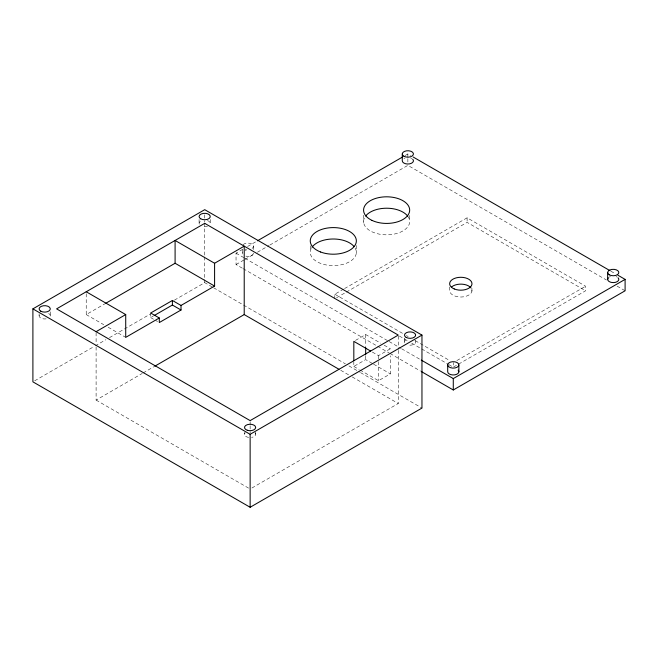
<?xml version="1.0" encoding="UTF-8"?>
<svg xmlns="http://www.w3.org/2000/svg" width="658" height="658" viewBox="0 0 658 658"><rect width="100%" height="100%" fill="white"/><g stroke="black" fill="none" stroke-linecap="round" stroke-linejoin="round"><path stroke-width="0.49" stroke-dasharray="3.29 2.47" d="M86.223 293.748L86.223 314.573L104.885 303.799M242.276 268.16L236.041 264.557L236.041 253.157L242.276 249.563M247.614 246.479L256.521 241.338M405.188 155.502L407.861 153.964L410.534 155.502M34.677 380.817L94.324 346.379M95.221 345.861L105.897 339.692M109.458 337.644L150.411 313.998M174.452 300.122L204.72 282.644L212.731 287.275M236.041 264.557L244.052 259.935M244.949 259.416L253.848 254.284M257.41 252.228L268.982 245.541M269.87 245.031L407.861 165.364L606.405 279.987M150.674 313.011L150.674 317.575L153.281 316.07M96.101 346.988L96.101 400.089L142.218 373.456M143.107 372.946L153.75 366.802M334.79 298.765L334.79 294.208L343.665 289.076M344.553 288.566L467.106 217.814L585.604 286.222L585.604 290.787L453.28 367.18L453.28 362.616M336.567 297.737L345.442 292.613M346.33 292.103L467.106 222.371L585.604 290.787M355.517 340.392L365.675 334.527L380.661 343.18M353.823 361.431L353.823 366.448L365.675 359.605L372.724 363.685M372.338 352.055L378.506 355.616L390.359 348.773L390.359 350.78M359.992 370.01L378.506 380.702L390.359 373.859L390.359 355.797M456.833 360.568L585.604 286.222M251.915 487.997L398.263 403.51L398.263 350.41M610.854 271.162L615.304 273.728M617.089 286.156L625.1 290.787M334.79 294.208L402.877 333.516M406.414 335.555L408.182 336.583M415.256 340.663L449.743 360.576M399.34 336.032L408.182 341.14M411.719 343.18L447.975 364.113M448.863 364.622L452.4 366.671M236.041 253.157L244.052 257.78M244.949 258.298L388.286 341.058M389.182 341.568L400.755 348.255M401.643 348.765L420.339 359.564M384.19 345.211L390.359 348.773M243.164 268.67L376.713 345.779M377.602 346.289L389.182 352.976M390.071 353.486L420.339 370.964M373.604 364.187L390.359 373.859M353.823 366.448L359.112 369.5M213.62 287.785L345.392 363.858M348.954 365.914L359.638 372.083M360.526 372.601L421.959 408.067M340.712 370.281L348.682 374.887M352.219 376.927L398.263 403.51M150.674 317.575L157.566 321.556M86.223 314.573L103.775 324.707M108.167 327.24L125.719 337.373M96.101 400.089L249.259 488.507M471.926 288.294L471.926 291.231M467.106 217.814L467.106 222.371M449.702 286.987L449.702 289.915A11.17 6.448 0 0 0 461.143 297.021A11.17 6.448 0 0 0 471.844 289.545M409.564 215.462L409.564 220.216M407.861 153.964L407.861 157.764M407.861 158.71L407.861 162.51M404.481 338.048L404.481 341.963M398.263 336.115L398.263 349.39M378.506 355.616L378.506 360.633M378.506 361.637L378.506 380.702M365.675 334.527L365.675 346.56M365.675 355.591L365.675 359.605M363.701 215.215L363.701 222.815M356.307 245.5L356.307 253.1M310.305 245.804L310.305 251.504M255.682 432.364L255.682 434.321M253.478 246.314L253.478 250.229M250.139 421.63L250.139 424.69M250.139 425.718L250.139 432.865M244.513 432.364L244.513 434.321M242.309 249.25L242.309 253.157M210.256 219.468L210.256 223.383M204.72 214.812L204.72 222.001M204.72 223.029L204.72 255.921M204.72 256.949L204.72 278.531M204.72 279.56L204.72 282.644M199.086 219.468L199.086 223.383M96.101 332.693L96.101 342.908M50.288 311.826L50.288 315.733M39.118 313.784L39.118 315.733M408.199 216.836A23.038 13.3 0 0 1 385.868 234.816A23.038 13.3 0 0 1 365.642 216.021M253.478 253.157A5.585 3.224 0 0 1 245.097 255.954M242.498 253.996A5.585 3.224 0 0 1 242.498 252.327M245.097 250.361A5.585 3.224 0 0 1 246.446 250.04M243.057 244.702A5.585 3.224 0 0 1 251.29 243.756A5.585 3.224 0 0 1 251.841 248.601M246.446 249.431A5.585 3.224 0 0 1 245.097 249.111M355.09 247.959A23.038 13.3 0 0 1 333.425 265.602A23.038 13.3 0 0 1 311.448 248.091M609.3 277.1A5.585 3.224 0 0 1 610.46 276.59M616.044 276.59A5.585 3.224 0 0 1 617.204 277.1M403.913 158.52A5.585 3.224 0 0 1 405.065 158.01M410.65 158.01A5.585 3.224 0 0 1 411.809 158.52M48.651 313.455A5.585 3.224 0 0 1 49.539 317.345M46.15 318.85A5.585 3.224 0 0 1 40.27 317.699A5.585 3.224 0 0 1 39.867 314.121M254.934 432.701A5.585 3.224 0 0 1 251.545 437.43M248.65 437.43A5.585 3.224 0 0 1 245.261 432.701M207.467 226.171A5.585 3.224 0 0 1 203.223 226.492M199.275 224.214A5.585 3.224 0 0 1 201.883 220.586M207.467 220.586A5.585 3.224 0 0 1 210.067 224.214M414.902 340.351A5.585 3.224 0 0 1 414.499 343.92A5.585 3.224 0 0 1 408.618 345.072M404.67 342.793A5.585 3.224 0 0 1 407.269 339.166"/><path stroke-width="0.99" d="M32.9 308.865L204.72 209.672L421.959 335.095L421.959 408.067L250.139 507.269L32.9 381.846L32.9 308.865L250.139 434.288L421.959 335.095M105.773 303.28L175.094 263.258L214.59 286.065L214.59 263.258L175.094 240.458L175.094 263.258M96.101 331.673L125.719 314.573L125.719 337.373L159.294 317.987L159.294 322.552L181.016 310.008L181.016 305.452L214.59 286.065M214.59 263.258L244.217 246.158L244.217 314.573L338.944 369.261M257.41 240.82L402.515 157.04M181.016 305.452L172.396 300.467L150.674 313.011L159.294 317.987M154.153 315.569L172.396 305.032L181.016 310.008M154.638 366.292L244.217 314.573M421.227 360.074L453.28 378.58L625.1 279.379L625.1 290.787L453.28 389.98L421.227 371.474M413.199 157.04L609.966 270.644M617.977 275.266L625.1 279.379M370.577 351.035L353.823 341.362L353.823 360.428M86.223 291.765L125.719 314.573M607.663 272.544L607.663 279.379M458.865 364.894A5.585 3.224 0 0 1 450.491 367.69A5.585 3.224 0 0 1 450.491 362.106A5.585 3.224 0 0 1 458.865 364.894L458.865 371.737M453.28 378.58L453.28 389.98M447.695 364.894L447.695 371.737A5.585 3.224 0 0 0 454.727 374.854A5.585 3.224 0 0 0 458.116 370.125M402.277 153.956L402.277 160.799A5.585 3.224 0 0 0 409.309 163.916A5.585 3.224 0 0 0 412.698 159.187M365.675 347.564L365.675 354.588M250.139 434.288L250.139 507.269M172.396 300.467L172.396 305.032M618.084 277.766A5.585 3.224 0 0 1 613.248 282.611A5.585 3.224 0 0 1 608.411 277.766M365.642 216.021A23.038 13.3 0 0 1 386.789 208.216A23.038 13.3 0 0 1 407.746 216.194M311.974 247.276A23.038 13.3 0 0 1 332.43 239.01A23.038 13.3 0 0 1 353.922 246.355M451.758 286.798A11.17 6.448 0 0 1 471.005 287.933M204.72 223.35L56.596 308.865L250.139 420.61L398.263 335.095L204.72 223.35M372.009 220.397A23.038 13.3 0 0 0 409.366 212.287A23.038 13.3 0 0 0 378.514 197.663A23.038 13.3 0 0 0 372.009 220.397M403.913 156.242A5.585 3.224 0 0 0 413.257 154.794A5.585 3.224 0 0 0 406.414 150.847A5.585 3.224 0 0 0 403.913 156.242M609.3 274.822A5.585 3.224 0 0 0 618.643 273.374A5.585 3.224 0 0 0 611.808 269.426A5.585 3.224 0 0 0 609.3 274.822M320.602 251.998A23.038 13.3 0 0 0 356.307 241.7A23.038 13.3 0 0 0 323.012 229A23.038 13.3 0 0 0 320.602 251.998M454.275 288.961A11.17 6.448 0 0 0 471.926 284.388A11.17 6.448 0 0 0 456.241 277.849A11.17 6.448 0 0 0 454.275 288.961M247.301 430.266A5.585 3.224 0 0 0 255.682 427.478A5.585 3.224 0 0 0 247.301 424.681A5.585 3.224 0 0 0 247.301 430.266M40.755 311.176A5.585 3.224 0 0 0 50.098 309.729A5.585 3.224 0 0 0 43.255 305.781A5.585 3.224 0 0 0 40.755 311.176M406.118 337.398A5.585 3.224 0 0 0 415.461 335.95A5.585 3.224 0 0 0 408.618 332.002A5.585 3.224 0 0 0 406.118 337.398M200.723 218.818A5.585 3.224 0 0 0 210.067 217.37A5.585 3.224 0 0 0 203.223 213.422A5.585 3.224 0 0 0 200.723 218.818"/></g></svg>
